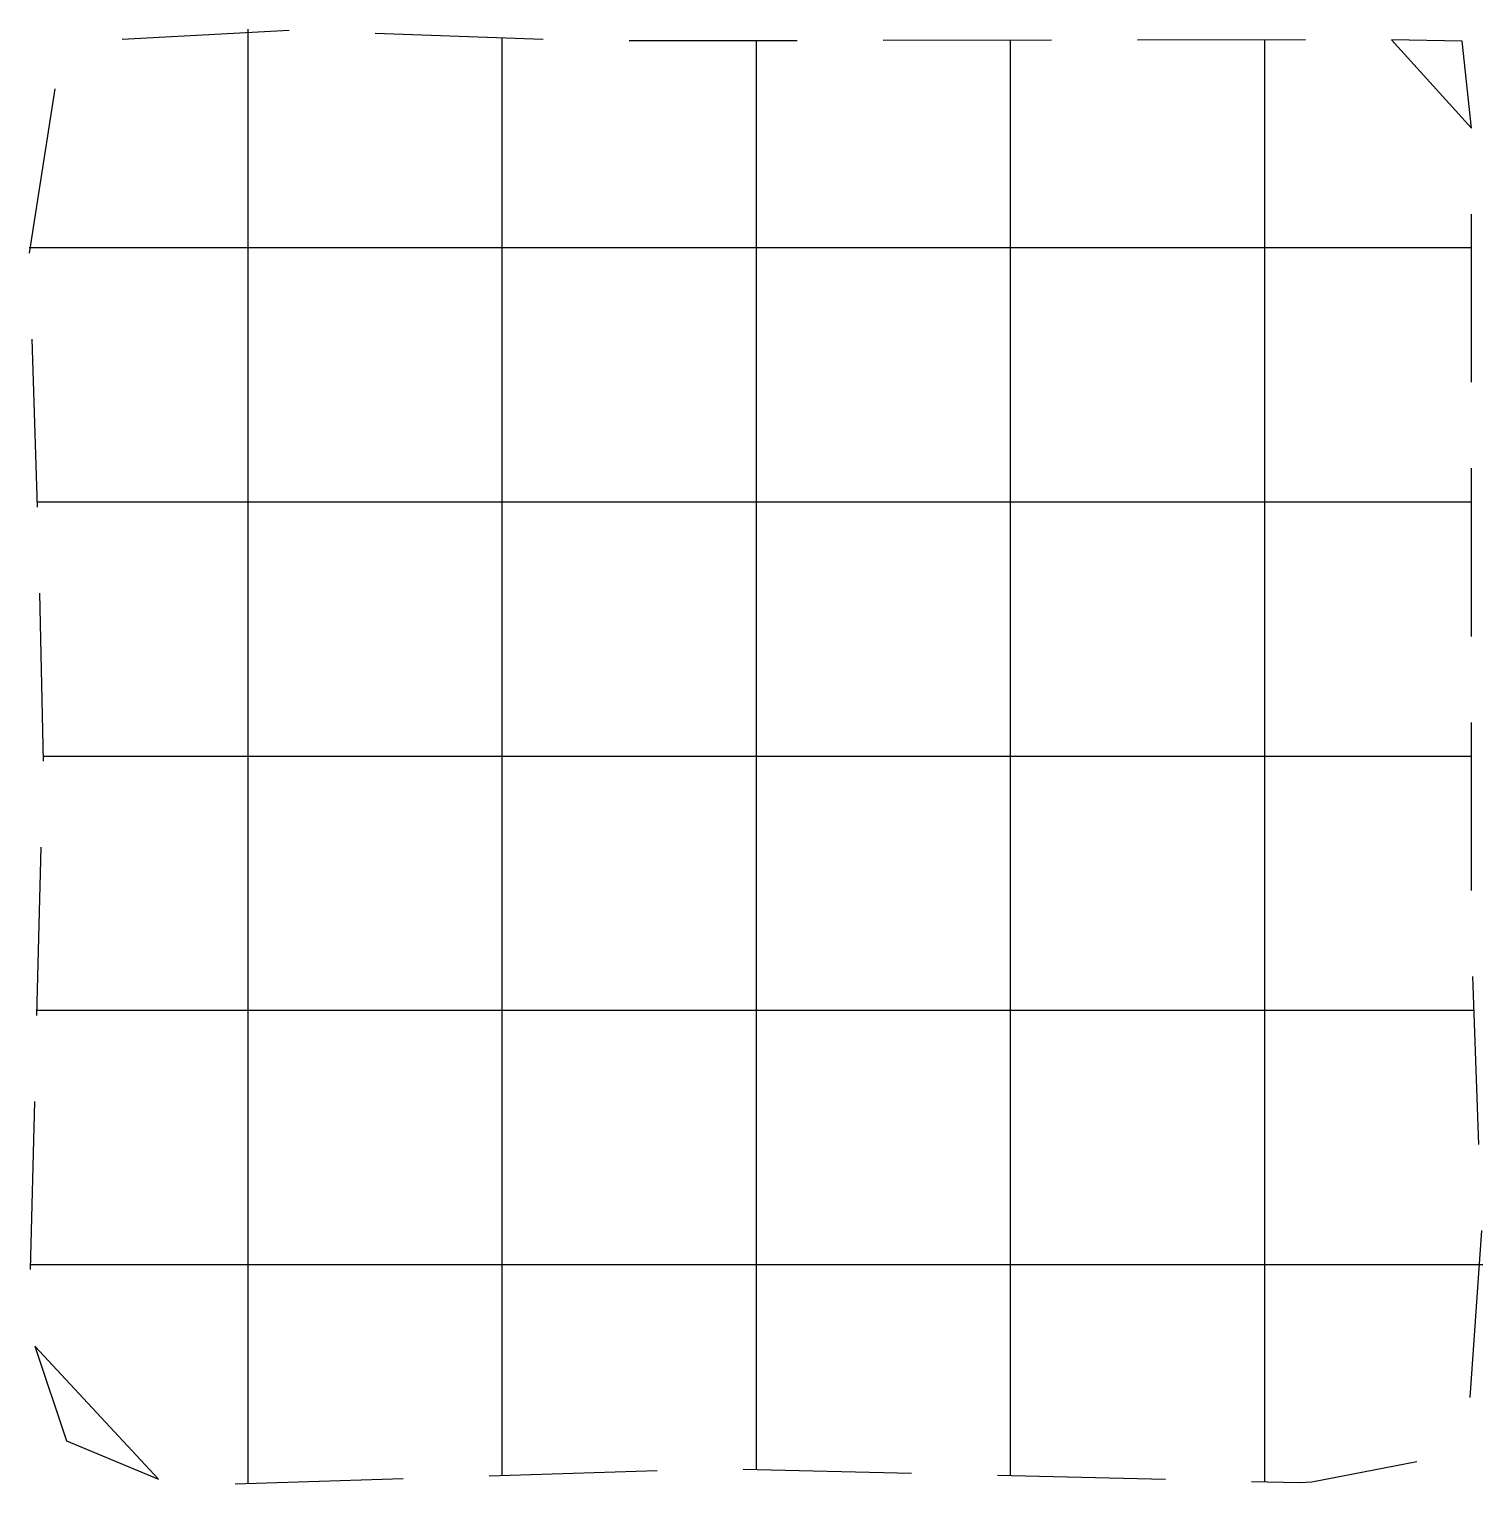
# Model space of a CAD drawing. Extents: x 0.4 to 14.7, y 0.4 to 14.7.
import ezdxf

# ---------------------------------------------------------------- set-up
doc = ezdxf.new("R2010")
doc.units = 0

msp = doc.modelspace()

# ---------------------------------------------------------------- linework, layer by layer
for p, q in [((2.592849, 13.856724), (2.592849, 14.742)), ((2.996711, 14.727516), (1.352635, 14.640492)), ((5.495201, 14.640646), (3.8422, 14.69812)), ((5.092849, 13.834229), (5.092849, 14.655)), ((7.994931, 14.628069), (6.340932, 14.62568)), ((7.592849, 13.914223), (7.592849, 14.628)), ((10.494928, 14.63168), (8.84093, 14.629291)), ((10.092849, 13.826402), (10.092849, 14.631)), ((12.994925, 14.635291), (11.340927, 14.632902)), ((12.592849, 13.827751), (12.592849, 14.635)), ((14.534534, 14.624125), (13.840925, 14.636513)), ((13.840925, 14.636513), (14.626211, 13.768945)), ((14.626211, 13.768945), (14.534534, 14.624125)), ((0.691984, 14.15346), (0.439342, 12.537828)), ((7.592849, 13.597801), (7.592849, 13.914223)), ((2.592849, 13.695537), (2.592849, 13.856724)), ((5.092849, 13.612164), (5.092849, 13.834229)), ((10.092849, 13.588793), (10.092849, 13.826402)), ((12.592849, 13.58103), (12.592849, 13.827751)), ((2.592849, 13.661119), (2.592849, 13.695537)), ((2.592849, 13.202652), (2.592849, 13.661119)), ((5.092849, 13.558395), (5.092849, 13.612164)), ((7.592849, 13.538587), (7.592849, 13.597801)), ((5.092849, 13.231703), (5.092849, 13.558395)), ((7.592849, 13.00846), (7.592849, 13.538587)), ((10.092849, 13.530172), (10.092849, 13.588793)), ((10.092849, 13.231335), (10.092849, 13.530172)), ((12.592849, 13.523204), (12.592849, 13.58103)), ((12.592849, 13.209271), (12.592849, 13.523204)), ((2.592849, 12.308639), (2.592849, 13.202652)), ((5.092849, 12.33769), (5.092849, 13.231703)), ((10.092849, 12.337323), (10.092849, 13.231335)), ((12.592849, 12.315258), (12.592849, 13.209271)), ((7.592849, 12.757303), (7.592849, 13.00846)), ((14.626183, 11.268945), (14.626202, 12.922945)), ((7.592849, 12.729), (7.592849, 12.757303)), ((0.438, 12.592238), (1.327292, 12.592238)), ((0.438, 12.592238), (1.327292, 12.592238)), ((1.327292, 12.592238), (1.469884, 12.592238)), ((1.469884, 12.592238), (1.503096, 12.592238)), ((1.503096, 12.592238), (1.954919, 12.592238)), ((1.954919, 12.592238), (2.438535, 12.592238)), ((2.438535, 12.592238), (2.456, 12.592238)), ((2.456, 12.592238), (2.73, 12.592238)), ((2.73, 12.592238), (2.852348, 12.592238)), ((2.852348, 12.592238), (3.716675, 12.592238)), ((3.716675, 12.592238), (3.8345, 12.592238)), ((3.8345, 12.592238), (3.842544, 12.592238)), ((3.842544, 12.592238), (3.882763, 12.592238)), ((3.882763, 12.592238), (4.731677, 12.592238)), ((4.731677, 12.592238), (5.62569, 12.592238)), ((5.62569, 12.592238), (5.736013, 12.592238)), ((5.736013, 12.592238), (6.323776, 12.592238)), ((6.323776, 12.592238), (6.363994, 12.592238)), ((6.363994, 12.592238), (6.974258, 12.592238)), ((6.974258, 12.592238), (7.084581, 12.592238)), ((7.084581, 12.592238), (7.978594, 12.592238)), ((7.592849, 12.455), (7.592849, 12.729)), ((7.978594, 12.592238), (8.805007, 12.592238)), ((8.805007, 12.592238), (8.845225, 12.592238)), ((8.845225, 12.592238), (8.853269, 12.592238)), ((8.853269, 12.592238), (8.938365, 12.592238)), ((8.938365, 12.592238), (9.758667, 12.592238)), ((9.758667, 12.592238), (9.956, 12.592238)), ((9.956, 12.592238), (10.23, 12.592238)), ((10.23, 12.592238), (10.288834, 12.592238)), ((10.288834, 12.592238), (11.181798, 12.592238)), ((11.181798, 12.592238), (11.326457, 12.592238)), ((11.326457, 12.592238), (11.3345, 12.592238)), ((11.3345, 12.592238), (11.374719, 12.592238)), ((11.374719, 12.592238), (12.121355, 12.592238)), ((12.121355, 12.592238), (13.015368, 12.592238)), ((13.015368, 12.592238), (13.12569, 12.592238)), ((13.12569, 12.592238), (13.466523, 12.592238)), ((13.466523, 12.592238), (13.765542, 12.592238)), ((13.765542, 12.592238), (13.825346, 12.592238)), ((13.825346, 12.592238), (14.626, 12.592238)), ((7.592849, 12.22881), (7.592849, 12.455)), ((2.592849, 11.757026), (2.592849, 12.308639)), ((5.092849, 11.786077), (5.092849, 12.33769)), ((10.092849, 11.78571), (10.092849, 12.337323)), ((12.592849, 11.763645), (12.592849, 12.315258)), ((7.592849, 11.427619), (7.592849, 12.22881)), ((2.592849, 11.347228), (2.592849, 11.757026)), ((5.092849, 11.349347), (5.092849, 11.786077)), ((10.092849, 11.34932), (10.092849, 11.78571)), ((12.592849, 11.347711), (12.592849, 11.763645)), ((0.465234, 11.692225), (0.515855, 10.039)), ((2.592849, 11.339185), (2.592849, 11.347228)), ((2.592849, 11.298966), (2.592849, 11.339185)), ((5.092849, 11.341303), (5.092849, 11.349347)), ((5.092849, 11.301084), (5.092849, 11.341303)), ((7.592849, 11.350929), (7.592849, 11.427619)), ((7.592849, 11.342885), (7.592849, 11.350929)), ((7.592849, 11.302666), (7.592849, 11.342885)), ((10.092849, 11.341276), (10.092849, 11.34932)), ((10.092849, 11.301058), (10.092849, 11.341276)), ((12.592849, 11.339667), (12.592849, 11.347711)), ((12.592849, 11.299449), (12.592849, 11.339667)), ((2.592849, 10.408458), (2.592849, 11.298966)), ((5.092849, 10.43751), (5.092849, 11.301084)), ((7.592849, 10.459206), (7.592849, 11.302666)), ((10.092849, 10.437142), (10.092849, 11.301058)), ((12.592849, 10.415077), (12.592849, 11.299449)), ((7.592849, 9.565194), (7.592849, 10.459206)), ((2.592849, 9.514445), (2.592849, 10.408458)), ((5.092849, 9.543497), (5.092849, 10.43751)), ((10.092849, 9.543129), (10.092849, 10.437142)), ((12.592849, 9.521065), (12.592849, 10.415077)), ((14.626155, 8.768945), (14.626174, 10.422945)), ((0.514, 10.092238), (1.345919, 10.092238)), ((0.514, 10.092238), (1.345919, 10.092238)), ((1.345919, 10.092238), (1.549633, 10.092238)), ((1.549633, 10.092238), (1.600058, 10.092238)), ((1.600058, 10.092238), (2.122836, 10.092238)), ((2.122836, 10.092238), (2.436974, 10.092238)), ((2.436974, 10.092238), (2.456, 10.092238)), ((2.456, 10.092238), (2.73, 10.092238)), ((2.73, 10.092238), (2.852348, 10.092238)), ((2.852348, 10.092238), (3.716675, 10.092238)), ((3.716675, 10.092238), (3.8345, 10.092238)), ((3.8345, 10.092238), (3.842544, 10.092238)), ((3.842544, 10.092238), (3.882763, 10.092238)), ((3.882763, 10.092238), (4.731677, 10.092238)), ((4.731677, 10.092238), (5.62569, 10.092238)), ((5.62569, 10.092238), (5.736013, 10.092238)), ((5.736013, 10.092238), (6.323776, 10.092238)), ((6.323776, 10.092238), (6.363994, 10.092238)), ((6.363994, 10.092238), (6.974258, 10.092238)), ((6.974258, 10.092238), (7.084581, 10.092238)), ((7.084581, 10.092238), (7.978594, 10.092238)), ((7.978594, 10.092238), (8.805007, 10.092238)), ((8.805007, 10.092238), (8.845225, 10.092238)), ((8.845225, 10.092238), (8.853269, 10.092238)), ((8.853269, 10.092238), (8.938365, 10.092238)), ((8.938365, 10.092238), (9.758667, 10.092238)), ((9.758667, 10.092238), (9.956, 10.092238)), ((9.956, 10.092238), (10.23, 10.092238)), ((10.23, 10.092238), (10.288834, 10.092238)), ((10.288834, 10.092238), (11.181798, 10.092238)), ((11.181798, 10.092238), (11.326457, 10.092238)), ((11.326457, 10.092238), (11.3345, 10.092238)), ((11.3345, 10.092238), (11.374719, 10.092238)), ((11.374719, 10.092238), (12.121355, 10.092238)), ((12.121355, 10.092238), (13.015368, 10.092238)), ((13.015368, 10.092238), (13.12569, 10.092238)), ((13.12569, 10.092238), (13.466523, 10.092238)), ((13.466523, 10.092238), (13.765542, 10.092238)), ((13.765542, 10.092238), (13.913736, 10.092238)), ((13.913736, 10.092238), (14.626, 10.092238)), ((2.592849, 8.865997), (2.592849, 9.514445)), ((5.092849, 9.433174), (5.092849, 9.543497)), ((7.592849, 9.454871), (7.592849, 9.565194)), ((7.592849, 8.861653), (7.592849, 9.454871)), ((10.092849, 9.432806), (10.092849, 9.543129)), ((12.592849, 8.86648), (12.592849, 9.521065)), ((5.092849, 8.860071), (5.092849, 9.433174)), ((10.092849, 8.860045), (10.092849, 9.432806)), ((0.541747, 9.193396), (0.575238, 7.540118)), ((2.592849, 8.857953), (2.592849, 8.865997)), ((2.592849, 8.817735), (2.592849, 8.857953)), ((2.592849, 8.165877), (2.592849, 8.817735)), ((5.092849, 8.819853), (5.092849, 8.860071)), ((5.092849, 8.194929), (5.092849, 8.819853)), ((7.592849, 8.821435), (7.592849, 8.861653)), ((7.592849, 8.216626), (7.592849, 8.821435)), ((10.092849, 8.819826), (10.092849, 8.860045)), ((10.092849, 8.194561), (10.092849, 8.819826)), ((12.592849, 8.858436), (12.592849, 8.86648)), ((12.592849, 8.818217), (12.592849, 8.858436)), ((12.592849, 8.172497), (12.592849, 8.818217)), ((2.592849, 8.128368), (2.592849, 8.165877)), ((5.092849, 8.128368), (5.092849, 8.194929)), ((7.592849, 8.128368), (7.592849, 8.216626)), ((10.092849, 8.128368), (10.092849, 8.194561)), ((12.592849, 8.128368), (12.592849, 8.172497)), ((2.592849, 8.055555), (2.592849, 8.128368)), ((2.592849, 7.161542), (2.592849, 8.055555)), ((5.092849, 8.084606), (5.092849, 8.128368)), ((5.092849, 7.190594), (5.092849, 8.084606)), ((7.592849, 8.106303), (7.592849, 8.128368)), ((7.592849, 7.21229), (7.592849, 8.106303)), ((10.092849, 8.084239), (10.092849, 8.128368)), ((10.092849, 7.190226), (10.092849, 8.084239)), ((12.592849, 8.062174), (12.592849, 8.128368)), ((12.592849, 7.168161), (12.592849, 8.062174)), ((14.626128, 6.268945), (14.626146, 7.922945)), ((0.576, 7.592238), (0.990023, 7.592238)), ((0.576, 7.592238), (0.990023, 7.592238)), ((0.990023, 7.592238), (1.280449, 7.592238)), ((1.280449, 7.592238), (1.608337, 7.592238)), ((1.608337, 7.592238), (1.671431, 7.592238)), ((1.671431, 7.592238), (2.216132, 7.592238)), ((2.216132, 7.592238), (2.436974, 7.592238)), ((2.436974, 7.592238), (2.456, 7.592238)), ((2.456, 7.592238), (2.73, 7.592238)), ((2.73, 7.592238), (2.852348, 7.592238)), ((2.852348, 7.592238), (3.716675, 7.592238)), ((3.716675, 7.592238), (3.8345, 7.592238)), ((3.8345, 7.592238), (3.842544, 7.592238)), ((3.842544, 7.592238), (3.882763, 7.592238)), ((3.882763, 7.592238), (4.731677, 7.592238)), ((4.731677, 7.592238), (5.62569, 7.592238)), ((5.62569, 7.592238), (5.736013, 7.592238)), ((5.736013, 7.592238), (6.323776, 7.592238)), ((6.323776, 7.592238), (6.363994, 7.592238)), ((6.363994, 7.592238), (6.974258, 7.592238)), ((6.974258, 7.592238), (7.084581, 7.592238)), ((7.084581, 7.592238), (7.978594, 7.592238)), ((7.978594, 7.592238), (8.805007, 7.592238)), ((8.805007, 7.592238), (8.845225, 7.592238)), ((8.845225, 7.592238), (8.853269, 7.592238)), ((8.853269, 7.592238), (8.938365, 7.592238)), ((8.938365, 7.592238), (9.758667, 7.592238)), ((9.758667, 7.592238), (9.956, 7.592238)), ((9.956, 7.592238), (10.23, 7.592238)), ((10.23, 7.592238), (10.288834, 7.592238)), ((10.288834, 7.592238), (11.181798, 7.592238)), ((11.181798, 7.592238), (11.326457, 7.592238)), ((11.326457, 7.592238), (11.3345, 7.592238)), ((11.3345, 7.592238), (11.374719, 7.592238)), ((11.374719, 7.592238), (12.121355, 7.592238)), ((12.121355, 7.592238), (13.015368, 7.592238)), ((13.015368, 7.592238), (13.12569, 7.592238)), ((13.12569, 7.592238), (13.466523, 7.592238)), ((13.466523, 7.592238), (13.765542, 7.592238)), ((13.765542, 7.592238), (13.825346, 7.592238)), ((13.825346, 7.592238), (14.626, 7.592238)), ((2.592849, 6.376722), (2.592849, 7.161542)), ((5.092849, 6.37884), (5.092849, 7.190594)), ((7.592849, 6.380422), (7.592849, 7.21229)), ((10.092849, 6.378813), (10.092849, 7.190226)), ((12.592849, 6.377205), (12.592849, 7.168161)), ((0.553921, 6.694386), (0.512244, 5.040912)), ((2.592849, 6.336503), (2.592849, 6.376722)), ((2.592849, 6.32846), (2.592849, 6.336503)), ((2.592849, 6.217992), (2.592849, 6.32846)), ((5.092849, 6.338622), (5.092849, 6.37884)), ((5.092849, 6.330578), (5.092849, 6.338622)), ((5.092849, 6.237711), (5.092849, 6.330578)), ((7.592849, 6.340204), (7.592849, 6.380422)), ((7.592849, 6.33216), (7.592849, 6.340204)), ((7.592849, 6.249897), (7.592849, 6.33216)), ((10.092849, 6.338595), (10.092849, 6.378813)), ((10.092849, 6.330551), (10.092849, 6.338595)), ((10.092849, 6.237619), (10.092849, 6.330551)), ((12.592849, 6.336986), (12.592849, 6.377205)), ((12.592849, 6.328942), (12.592849, 6.336986)), ((12.592849, 6.223076), (12.592849, 6.328942)), ((2.592849, 5.355746), (2.592849, 6.217992)), ((5.092849, 5.401914), (5.092849, 6.237711)), ((7.592849, 5.434833), (7.592849, 6.249897)), ((10.092849, 5.40123), (10.092849, 6.237619)), ((12.592849, 5.366366), (12.592849, 6.223076)), ((2.592849, 5.229), (2.592849, 5.355746)), ((5.092849, 5.229), (5.092849, 5.401914)), ((7.592849, 5.229), (7.592849, 5.434833)), ((10.092849, 5.229), (10.092849, 5.40123)), ((12.592849, 5.229), (12.592849, 5.366366)), ((14.697814, 3.770206), (14.639557, 5.42318)), ((2.592849, 4.955), (2.592849, 5.229)), ((5.092849, 4.955), (5.092849, 5.229)), ((7.592849, 4.955), (7.592849, 5.229)), ((10.092849, 4.955), (10.092849, 5.229)), ((12.592849, 4.955), (12.592849, 5.229)), ((0.513, 5.092238), (0.884953, 5.092238)), ((0.513, 5.092238), (0.884953, 5.092238)), ((0.884953, 5.092238), (1.251486, 5.092238)), ((1.251486, 5.092238), (1.553835, 5.092238)), ((1.553835, 5.092238), (1.60426, 5.092238)), ((1.60426, 5.092238), (2.146777, 5.092238)), ((2.146777, 5.092238), (2.452784, 5.092238)), ((2.452784, 5.092238), (2.456, 5.092238)), ((2.456, 5.092238), (2.73, 5.092238)), ((2.73, 5.092238), (2.743534, 5.092238)), ((2.743534, 5.092238), (3.649162, 5.092238)), ((3.649162, 5.092238), (3.835171, 5.092238)), ((3.835171, 5.092238), (3.843214, 5.092238)), ((3.843214, 5.092238), (3.883433, 5.092238)), ((3.883433, 5.092238), (4.740871, 5.092238)), ((4.740871, 5.092238), (5.634884, 5.092238)), ((5.634884, 5.092238), (5.745206, 5.092238)), ((5.745206, 5.092238), (6.324446, 5.092238)), ((6.324446, 5.092238), (6.364664, 5.092238)), ((6.364664, 5.092238), (6.983452, 5.092238)), ((6.983452, 5.092238), (7.093774, 5.092238)), ((7.093774, 5.092238), (7.987787, 5.092238)), ((7.987787, 5.092238), (8.805677, 5.092238)), ((8.805677, 5.092238), (8.845896, 5.092238)), ((8.845896, 5.092238), (8.853939, 5.092238)), ((8.853939, 5.092238), (8.94326, 5.092238)), ((8.94326, 5.092238), (9.772085, 5.092238)), ((9.772085, 5.092238), (9.956, 5.092238)), ((9.956, 5.092238), (10.23, 5.092238)), ((10.23, 5.092238), (10.304544, 5.092238)), ((10.304544, 5.092238), (11.191472, 5.092238)), ((11.191472, 5.092238), (11.327127, 5.092238)), ((11.327127, 5.092238), (11.335171, 5.092238)), ((11.335171, 5.092238), (11.375389, 5.092238)), ((11.375389, 5.092238), (12.130548, 5.092238)), ((12.130548, 5.092238), (13.024561, 5.092238)), ((13.024561, 5.092238), (13.134884, 5.092238)), ((13.134884, 5.092238), (13.504878, 5.092238)), ((13.504878, 5.092238), (13.778857, 5.092238)), ((13.778857, 5.092238), (13.833652, 5.092238)), ((13.833652, 5.092238), (14.651, 5.092238)), ((2.592849, 4.821217), (2.592849, 4.955)), ((5.092849, 4.868569), (5.092849, 4.955)), ((5.092849, 3.986973), (5.092849, 4.868569)), ((7.592849, 4.904162), (7.592849, 4.955)), ((7.592849, 4.008797), (7.592849, 4.904162)), ((10.092849, 4.867193), (10.092849, 4.955)), ((10.092849, 3.986202), (10.092849, 4.867193)), ((12.592849, 4.832652), (12.592849, 4.955)), ((2.592849, 3.962977), (2.592849, 4.821217)), ((12.592849, 3.968325), (12.592849, 4.832652)), ((0.490927, 4.19518), (0.44925, 2.541705)), ((7.592849, 3.858972), (7.592849, 4.008797)), ((2.592849, 3.855272), (2.592849, 3.962977)), ((5.092849, 3.85739), (5.092849, 3.986973)), ((10.092849, 3.857363), (10.092849, 3.986202)), ((12.592849, 3.855755), (12.592849, 3.968325)), ((2.592849, 3.847228), (2.592849, 3.855272)), ((2.592849, 3.80701), (2.592849, 3.847228)), ((2.592849, 3.018781), (2.592849, 3.80701)), ((5.092849, 3.849347), (5.092849, 3.85739)), ((5.092849, 3.809128), (5.092849, 3.849347)), ((5.092849, 3.047832), (5.092849, 3.809128)), ((7.592849, 3.850929), (7.592849, 3.858972)), ((7.592849, 3.81071), (7.592849, 3.850929)), ((7.592849, 3.069529), (7.592849, 3.81071)), ((10.092849, 3.84932), (10.092849, 3.857363)), ((10.092849, 3.809101), (10.092849, 3.84932)), ((10.092849, 3.047465), (10.092849, 3.809101)), ((12.592849, 3.847711), (12.592849, 3.855755)), ((12.592849, 3.807493), (12.592849, 3.847711)), ((12.592849, 3.0254), (12.592849, 3.807493)), ((2.592849, 2.124768), (2.592849, 3.018781)), ((5.092849, 2.153819), (5.092849, 3.047832)), ((7.592849, 2.175516), (7.592849, 3.069529)), ((10.092849, 2.153452), (10.092849, 3.047465)), ((12.592849, 2.131387), (12.592849, 3.0254)), ((14.61306, 1.282177), (14.727612, 2.924731)), ((0.45, 2.592238), (1.236159, 2.592238)), ((0.45, 2.592238), (1.236159, 2.592238)), ((1.236159, 2.592238), (1.497978, 2.592238)), ((1.497978, 2.592238), (1.5343, 2.592238)), ((1.5343, 2.592238), (1.979039, 2.592238)), ((1.979039, 2.592238), (2.873052, 2.592238)), ((2.873052, 2.592238), (3.424665, 2.592238)), ((3.424665, 2.592238), (3.83753, 2.592238)), ((3.83753, 2.592238), (3.845574, 2.592238)), ((3.845574, 2.592238), (3.885792, 2.592238)), ((3.885792, 2.592238), (4.773232, 2.592238)), ((4.773232, 2.592238), (5.667245, 2.592238)), ((5.667245, 2.592238), (6.318762, 2.592238)), ((6.318762, 2.592238), (6.326805, 2.592238)), ((6.326805, 2.592238), (6.367024, 2.592238)), ((6.367024, 2.592238), (7.015813, 2.592238)), ((7.015813, 2.592238), (7.126135, 2.592238)), ((7.126135, 2.592238), (8.020148, 2.592238)), ((8.020148, 2.592238), (8.808037, 2.592238)), ((8.808037, 2.592238), (8.848255, 2.592238)), ((8.848255, 2.592238), (8.856299, 2.592238)), ((8.856299, 2.592238), (8.964553, 2.592238)), ((8.964553, 2.592238), (9.823475, 2.592238)), ((9.823475, 2.592238), (9.956, 2.592238)), ((9.956, 2.592238), (10.23, 2.592238)), ((10.23, 2.592238), (10.357302, 2.592238)), ((10.357302, 2.592238), (11.21948, 2.592238)), ((11.21948, 2.592238), (11.329487, 2.592238)), ((11.329487, 2.592238), (11.33753, 2.592238)), ((11.33753, 2.592238), (11.377749, 2.592238)), ((11.377749, 2.592238), (12.16291, 2.592238)), ((12.16291, 2.592238), (13.056923, 2.592238)), ((13.056923, 2.592238), (13.167245, 2.592238)), ((13.167245, 2.592238), (13.644671, 2.592238)), ((13.644671, 2.592238), (13.821538, 2.592238)), ((13.821538, 2.592238), (13.856912, 2.592238)), ((13.856912, 2.592238), (14.739, 2.592238)), ((5.092849, 2.043497), (5.092849, 2.153819)), ((7.592849, 2.065194), (7.592849, 2.175516)), ((10.092849, 2.043129), (10.092849, 2.153452)), ((2.592849, 2.014445), (2.592849, 2.124768)), ((2.592849, 1.525566), (2.592849, 2.014445)), ((5.092849, 1.652156), (5.092849, 2.043497)), ((7.592849, 1.742742), (7.592849, 2.065194)), ((10.092849, 1.650593), (10.092849, 2.043129)), ((12.592849, 2.021065), (12.592849, 2.131387)), ((12.592849, 1.555), (12.592849, 2.021065)), ((0.494297, 1.788137), (0.806799, 0.85731)), ((1.71245, 0.479744), (0.494297, 1.788137)), ((7.592849, 1.428226), (7.592849, 1.742742)), ((5.092849, 1.396864), (5.092849, 1.652156)), ((10.092849, 1.396356), (10.092849, 1.650593)), ((2.592849, 1.359505), (2.592849, 1.525566)), ((12.592849, 1.3675), (12.592849, 1.555)), ((2.592849, 1.326292), (2.592849, 1.359505)), ((2.592849, 0.437), (2.592849, 1.326292)), ((2.592849, 0.437), (2.592849, 1.326292)), ((5.092849, 1.25222), (5.092849, 1.396864)), ((7.592849, 1.365113), (7.592849, 1.428226)), ((7.592849, 0.574), (7.592849, 1.365113)), ((7.592849, 0.574), (7.592849, 1.365113)), ((10.092849, 1.345508), (10.092849, 1.396356)), ((10.092849, 0.515), (10.092849, 1.345508)), ((10.092849, 0.515), (10.092849, 1.345508)), ((12.592849, 1.33), (12.592849, 1.3675)), ((12.592849, 0.455), (12.592849, 1.33)), ((12.592849, 0.455), (12.592849, 1.33)), ((5.092849, 0.516), (5.092849, 1.25222)), ((5.092849, 0.516), (5.092849, 1.25222)), ((0.806799, 0.85731), (1.71245, 0.479744)), ((7.463376, 0.577702), (9.116901, 0.53805)), ((13.054701, 0.45384), (14.090316, 0.653017)), ((2.46582, 0.432942), (4.118993, 0.485262)), ((2.46582, 0.432942), (4.118993, 0.485262)), ((4.964569, 0.512023), (6.617742, 0.564343)), ((9.962658, 0.517769), (11.616182, 0.478118)), ((12.461939, 0.457837), (12.935303, 0.446485)), ((12.935303, 0.446485), (13.054701, 0.45384))]:
    msp.add_line(p, q)

doc.saveas('drawing.dxf')
